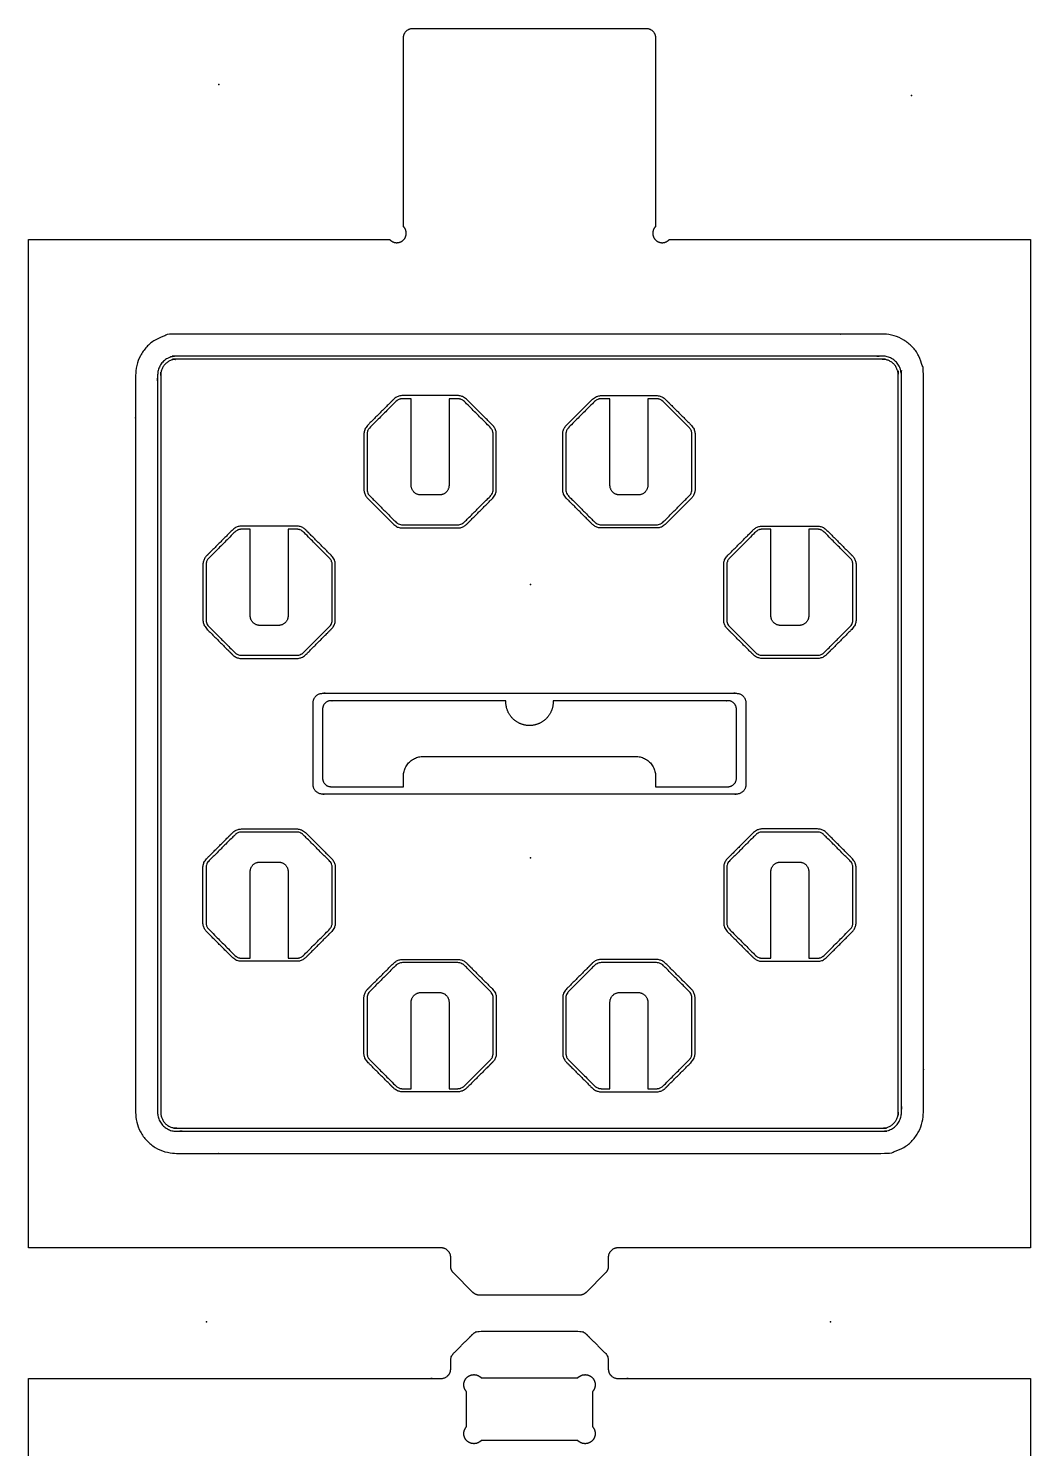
# Model space of a CAD drawing. Header units: millimetres. Extents: x 4 to 473, y -2 to 233.
# Drawn here: x 4.2 to 66.2, y 140.9 to 228.8 of the extents above; entities that cross this region are included whole.
import ezdxf

# ---------------------------------------------------------------- set-up
doc = ezdxf.new("R2010")
doc.units = ezdxf.units.MM
doc.header["$MEASUREMENT"] = 0
for name, color, linetype, true_color in [('Pilot Holes', 6, 'Continuous', 0xff00ff), ('Pocket 12mm', 176, 'Continuous', 0x00007f), ('Pocket 8mm', 254, 'Continuous', 0xbfbfff), ('Pockets 10mm', 160, 'Continuous', 0x3f3fff), ('Profile - inside', 30, 'Continuous', 0xff7f00), ('Profile - outside', 18, 'Continuous', 0x000000)]:
    doc.layers.add(name, color=color, linetype=linetype, true_color=true_color)

msp = doc.modelspace()

# ---------------------------------------------------------------- linework, layer by layer
at = {"layer": 'Pilot Holes'}
for p in [(15.958, 225.305), (58.807, 224.636), (35.235, 194.377), (35.235, 177.451), (15.201, 148.737), (53.811, 148.737)]:
    msp.add_point(p, dxfattribs=at)
at = {"layer": 'Pocket 12mm'}
for points, weights, knots in [([(33.124, 203.668), (33.124, 201.961), (33.123, 200.253), (33.123, 199.93), (32.895, 199.702), (32.091, 198.898), (31.287, 198.094), (31.059, 197.866), (30.736, 197.866), (29.297, 197.866), (27.858, 197.866), (27.589, 197.866), (27.321, 197.866), (26.997, 197.866), (26.769, 198.095), (25.965, 198.898), (25.162, 199.702), (24.933, 199.931), (24.933, 200.254), (24.934, 201.961), (24.934, 203.669), (24.934, 203.992), (25.162, 204.221), (25.966, 205.024), (26.77, 205.828), (26.998, 206.056), (27.321, 206.056), (27.59, 206.056), (27.859, 206.056), (29.298, 206.056), (30.736, 206.056), (31.06, 206.056), (31.288, 205.827), (32.092, 205.024), (32.895, 204.22), (33.124, 203.992), (33.124, 203.668)], [1, 1, 1, 0.923879532511, 1, 1, 1, 0.923879532511, 1, 1, 1, 1, 1, 0.923879532512, 1, 1, 1, 0.923879532511, 1, 1, 1, 0.92387955066, 0.999999963703, 0.999999963703, 0.999999963703, 0.923879498977, 0.999999963703, 0.999999963703, 0.999999963703, 0.999999963703, 0.999999963703, 0.923879498977, 0.999999963703, 0.999999963703, 0.999999963703, 0.923879517126, 0.999999927406], [12.656854, 12.656854, 12.656854, 30.171573, 30.171573, 31.171573, 31.171573, 42.828427, 42.828427, 43.828427, 43.828427, 58.585787, 58.585787, 61.343146, 61.343146, 62.343146, 62.343146, 74, 74, 75, 75, 92.514719, 92.514719, 93.514719, 93.514719, 105.171573, 105.171573, 106.171573, 106.171573, 108.928932, 108.928932, 123.686292, 123.686292, 124.686292, 124.686292, 136.343146, 136.343146, 137.343146, 137.343146, 137.343146]), ([(37.23, 203.668), (37.23, 201.961), (37.23, 200.253), (37.23, 199.93), (37.459, 199.702), (38.263, 198.898), (39.066, 198.094), (39.295, 197.866), (39.618, 197.866), (41.057, 197.866), (42.495, 197.866), (42.764, 197.866), (43.033, 197.866), (43.356, 197.866), (43.585, 198.095), (44.388, 198.898), (45.192, 199.702), (45.42, 199.931), (45.42, 200.254), (45.42, 201.961), (45.42, 203.669), (45.42, 203.992), (45.192, 204.221), (44.388, 205.024), (43.584, 205.828), (43.356, 206.056), (43.033, 206.056), (42.764, 206.056), (42.495, 206.056), (41.056, 206.056), (39.617, 206.056), (39.294, 206.056), (39.066, 205.827), (38.262, 205.024), (37.459, 204.22), (37.23, 203.992), (37.23, 203.668)], [1, 1, 1, 0.923879532511, 1, 1, 1, 0.923879532511, 1, 1, 1, 1, 1, 0.923879532512, 1, 1, 1, 0.923879532511, 1, 1, 1, 0.92387955066, 0.999999963703, 0.999999963703, 0.999999963703, 0.923879498977, 0.999999963703, 0.999999963703, 0.999999963703, 0.999999963703, 0.999999963703, 0.923879498977, 0.999999963703, 0.999999963703, 0.999999963703, 0.923879517126, 0.999999927406], [12.656854, 12.656854, 12.656854, 30.171573, 30.171573, 31.171573, 31.171573, 42.828427, 42.828427, 43.828427, 43.828427, 58.585787, 58.585787, 61.343146, 61.343146, 62.343146, 62.343146, 74, 74, 75, 75, 92.514719, 92.514719, 93.514719, 93.514719, 105.171573, 105.171573, 106.171573, 106.171573, 108.928932, 108.928932, 123.686292, 123.686292, 124.686292, 124.686292, 136.343146, 136.343146, 137.343146, 137.343146, 137.343146]), ([(14.972, 195.593), (14.972, 195.916), (15.2, 196.145), (16.004, 196.948), (16.808, 197.752), (17.036, 197.98), (17.359, 197.98), (18.798, 197.98), (20.237, 197.98), (20.506, 197.98), (20.774, 197.98), (21.098, 197.98), (21.326, 197.752), (22.13, 196.948), (22.933, 196.144), (23.162, 195.916), (23.162, 195.593), (23.162, 193.885), (23.161, 192.177), (23.161, 191.854), (22.933, 191.626), (22.129, 190.822), (21.325, 190.018), (21.097, 189.79), (20.774, 189.79), (20.505, 189.79), (20.236, 189.79), (18.797, 189.79), (17.359, 189.79), (17.035, 189.79), (16.807, 190.019), (16.003, 190.822), (15.2, 191.626), (14.971, 191.855), (14.971, 192.178), (14.972, 193.885), (14.972, 195.593)], [0.999999927406, 0.923879517126, 0.999999963703, 0.999999963703, 0.999999963703, 0.923879498977, 0.999999963703, 0.999999963703, 0.999999963703, 0.999999963703, 0.999999963703, 0.923879498977, 0.999999963703, 0.999999963703, 0.999999963703, 0.92387955066, 1, 1, 1, 0.923879532511, 1, 1, 1, 0.923879532512, 1, 1, 1, 1, 1, 0.923879532511, 1, 1, 1, 0.923879532511, 1, 1, 1], [-137.343146, -137.343146, -137.343146, -136.343146, -136.343146, -124.686292, -124.686292, -123.686292, -123.686292, -108.928932, -108.928932, -106.171573, -106.171573, -105.171573, -105.171573, -93.514719, -93.514719, -92.514719, -92.514719, -75, -75, -74, -74, -62.343146, -62.343146, -61.343146, -61.343146, -58.585787, -58.585787, -43.828427, -43.828427, -42.828427, -42.828427, -31.171573, -31.171573, -30.171573, -30.171573, -12.656854, -12.656854, -12.656854]), ([(55.382, 195.593), (55.382, 195.916), (55.154, 196.145), (54.35, 196.948), (53.546, 197.752), (53.318, 197.98), (52.995, 197.98), (51.556, 197.98), (50.117, 197.98), (49.848, 197.98), (49.579, 197.98), (49.256, 197.98), (49.028, 197.752), (48.224, 196.948), (47.421, 196.144), (47.192, 195.916), (47.192, 195.593), (47.192, 193.885), (47.192, 192.177), (47.192, 191.854), (47.421, 191.626), (48.225, 190.822), (49.028, 190.018), (49.257, 189.79), (49.58, 189.79), (49.849, 189.79), (50.117, 189.79), (51.556, 189.79), (52.995, 189.79), (53.318, 189.79), (53.547, 190.019), (54.35, 190.822), (55.154, 191.626), (55.382, 191.855), (55.382, 192.178), (55.382, 193.885), (55.382, 195.593)], [0.999999927406, 0.923879517126, 0.999999963703, 0.999999963703, 0.999999963703, 0.923879498977, 0.999999963703, 0.999999963703, 0.999999963703, 0.999999963703, 0.999999963703, 0.923879498977, 0.999999963703, 0.999999963703, 0.999999963703, 0.92387955066, 1, 1, 1, 0.923879532511, 1, 1, 1, 0.923879532512, 1, 1, 1, 1, 1, 0.923879532511, 1, 1, 1, 0.923879532511, 1, 1, 1], [-137.343146, -137.343146, -137.343146, -136.343146, -136.343146, -124.686292, -124.686292, -123.686292, -123.686292, -108.928932, -108.928932, -106.171573, -106.171573, -105.171573, -105.171573, -93.514719, -93.514719, -92.514719, -92.514719, -75, -75, -74, -74, -62.343146, -62.343146, -61.343146, -61.343146, -58.585787, -58.585787, -43.828427, -43.828427, -42.828427, -42.828427, -31.171573, -31.171573, -30.171573, -30.171573, -12.656854, -12.656854, -12.656854]), ([(14.972, 173.437), (14.972, 173.114), (15.2, 172.885), (16.004, 172.081), (16.808, 171.278), (17.036, 171.049), (17.359, 171.049), (18.798, 171.05), (20.237, 171.05), (20.506, 171.05), (20.774, 171.05), (21.098, 171.05), (21.326, 171.278), (22.13, 172.082), (22.933, 172.886), (23.162, 173.114), (23.162, 173.437), (23.162, 175.145), (23.161, 176.852), (23.161, 177.176), (22.933, 177.404), (22.129, 178.208), (21.325, 179.011), (21.097, 179.24), (20.774, 179.24), (20.505, 179.24), (20.236, 179.24), (18.797, 179.24), (17.359, 179.239), (17.035, 179.239), (16.807, 179.011), (16.003, 178.207), (15.2, 177.404), (14.971, 177.175), (14.971, 176.852), (14.972, 175.144), (14.972, 173.437)], [0.999999927406, 0.923879517126, 0.999999963703, 0.999999963703, 0.999999963703, 0.923879498977, 0.999999963703, 0.999999963703, 0.999999963703, 0.999999963703, 0.999999963703, 0.923879498977, 0.999999963703, 0.999999963703, 0.999999963703, 0.92387955066, 1, 1, 1, 0.923879532511, 1, 1, 1, 0.923879532512, 1, 1, 1, 1, 1, 0.923879532511, 1, 1, 1, 0.923879532511, 1, 1, 1], [-137.343146, -137.343146, -137.343146, -136.343146, -136.343146, -124.686292, -124.686292, -123.686292, -123.686292, -108.928932, -108.928932, -106.171573, -106.171573, -105.171573, -105.171573, -93.514719, -93.514719, -92.514719, -92.514719, -75, -75, -74, -74, -62.343146, -62.343146, -61.343146, -61.343146, -58.585787, -58.585787, -43.828427, -43.828427, -42.828427, -42.828427, -31.171573, -31.171573, -30.171573, -30.171573, -12.656854, -12.656854, -12.656854]), ([(55.382, 173.437), (55.382, 173.114), (55.154, 172.885), (54.35, 172.081), (53.546, 171.278), (53.318, 171.049), (52.995, 171.049), (51.556, 171.05), (50.117, 171.05), (49.848, 171.05), (49.579, 171.05), (49.256, 171.05), (49.028, 171.278), (48.224, 172.082), (47.421, 172.886), (47.192, 173.114), (47.192, 173.437), (47.192, 175.145), (47.192, 176.852), (47.192, 177.176), (47.421, 177.404), (48.225, 178.208), (49.028, 179.011), (49.257, 179.24), (49.58, 179.24), (49.849, 179.24), (50.117, 179.24), (51.556, 179.24), (52.995, 179.239), (53.318, 179.239), (53.547, 179.011), (54.35, 178.207), (55.154, 177.404), (55.382, 177.175), (55.382, 176.852), (55.382, 175.144), (55.382, 173.437)], [0.999999927406, 0.923879517126, 0.999999963703, 0.999999963703, 0.999999963703, 0.923879498977, 0.999999963703, 0.999999963703, 0.999999963703, 0.999999963703, 0.999999963703, 0.923879498977, 0.999999963703, 0.999999963703, 0.999999963703, 0.92387955066, 1, 1, 1, 0.923879532511, 1, 1, 1, 0.923879532512, 1, 1, 1, 1, 1, 0.923879532511, 1, 1, 1, 0.923879532511, 1, 1, 1], [-137.343146, -137.343146, -137.343146, -136.343146, -136.343146, -124.686292, -124.686292, -123.686292, -123.686292, -108.928932, -108.928932, -106.171573, -106.171573, -105.171573, -105.171573, -93.514719, -93.514719, -92.514719, -92.514719, -75, -75, -74, -74, -62.343146, -62.343146, -61.343146, -61.343146, -58.585787, -58.585787, -43.828427, -43.828427, -42.828427, -42.828427, -31.171573, -31.171573, -30.171573, -30.171573, -12.656854, -12.656854, -12.656854]), ([(33.124, 165.361), (33.124, 167.069), (33.123, 168.777), (33.123, 169.1), (32.895, 169.328), (32.091, 170.132), (31.287, 170.935), (31.059, 171.164), (30.736, 171.164), (29.297, 171.164), (27.858, 171.164), (27.589, 171.164), (27.321, 171.164), (26.997, 171.164), (26.769, 170.935), (25.965, 170.131), (25.162, 169.328), (24.933, 169.099), (24.933, 168.776), (24.934, 167.068), (24.934, 165.361), (24.934, 165.038), (25.162, 164.809), (25.966, 164.006), (26.77, 163.202), (26.998, 162.974), (27.321, 162.974), (27.59, 162.974), (27.859, 162.974), (29.298, 162.974), (30.736, 162.974), (31.06, 162.974), (31.288, 163.202), (32.092, 164.006), (32.895, 164.81), (33.124, 165.038), (33.124, 165.361)], [1, 1, 1, 0.923879532511, 1, 1, 1, 0.923879532511, 1, 1, 1, 1, 1, 0.923879532512, 1, 1, 1, 0.923879532511, 1, 1, 1, 0.92387955066, 0.999999963703, 0.999999963703, 0.999999963703, 0.923879498977, 0.999999963703, 0.999999963703, 0.999999963703, 0.999999963703, 0.999999963703, 0.923879498977, 0.999999963703, 0.999999963703, 0.999999963703, 0.923879517126, 0.999999927406], [12.656854, 12.656854, 12.656854, 30.171573, 30.171573, 31.171573, 31.171573, 42.828427, 42.828427, 43.828427, 43.828427, 58.585787, 58.585787, 61.343146, 61.343146, 62.343146, 62.343146, 74, 74, 75, 75, 92.514719, 92.514719, 93.514719, 93.514719, 105.171573, 105.171573, 106.171573, 106.171573, 108.928932, 108.928932, 123.686292, 123.686292, 124.686292, 124.686292, 136.343146, 136.343146, 137.343146, 137.343146, 137.343146]), ([(37.23, 165.361), (37.23, 167.069), (37.23, 168.777), (37.23, 169.1), (37.459, 169.328), (38.263, 170.132), (39.066, 170.935), (39.295, 171.164), (39.618, 171.164), (41.057, 171.164), (42.495, 171.164), (42.764, 171.164), (43.033, 171.164), (43.356, 171.164), (43.585, 170.935), (44.388, 170.131), (45.192, 169.328), (45.42, 169.099), (45.42, 168.776), (45.42, 167.068), (45.42, 165.361), (45.42, 165.038), (45.192, 164.809), (44.388, 164.006), (43.584, 163.202), (43.356, 162.974), (43.033, 162.974), (42.764, 162.974), (42.495, 162.974), (41.056, 162.974), (39.617, 162.974), (39.294, 162.974), (39.066, 163.202), (38.262, 164.006), (37.459, 164.81), (37.23, 165.038), (37.23, 165.361)], [1, 1, 1, 0.923879532511, 1, 1, 1, 0.923879532511, 1, 1, 1, 1, 1, 0.923879532512, 1, 1, 1, 0.923879532511, 1, 1, 1, 0.92387955066, 0.999999963703, 0.999999963703, 0.999999963703, 0.923879498977, 0.999999963703, 0.999999963703, 0.999999963703, 0.999999963703, 0.999999963703, 0.923879498977, 0.999999963703, 0.999999963703, 0.999999963703, 0.923879517126, 0.999999927406], [12.656854, 12.656854, 12.656854, 30.171573, 30.171573, 31.171573, 31.171573, 42.828427, 42.828427, 43.828427, 43.828427, 58.585787, 58.585787, 61.343146, 61.343146, 62.343146, 62.343146, 74, 74, 75, 75, 92.514719, 92.514719, 93.514719, 93.514719, 105.171573, 105.171573, 106.171573, 106.171573, 108.928932, 108.928932, 123.686292, 123.686292, 124.686292, 124.686292, 136.343146, 136.343146, 137.343146, 137.343146, 137.343146])]:
    msp.add_rational_spline(points, weights, degree=2, knots=knots, dxfattribs=at)
at = {"layer": 'Pocket 8mm'}
for points in [[(10.802, 161.7), (10.802, 184.515), (10.802, 207.33), (10.802, 209.865), (13.337, 209.865), (35.177, 209.865), (57.017, 209.865), (59.552, 209.865), (59.552, 207.33), (59.552, 184.515), (59.552, 161.7), (59.552, 159.165), (57.017, 159.165), (35.177, 159.165), (13.337, 159.165), (10.802, 159.165), (10.802, 161.7)], [(12.362, 161.7), (12.362, 184.515), (12.362, 207.33), (12.362, 208.305), (13.337, 208.305), (35.177, 208.305), (57.017, 208.305), (57.992, 208.305), (57.992, 207.33), (57.992, 184.515), (57.992, 161.7), (57.992, 160.725), (57.017, 160.725), (35.177, 160.725), (13.337, 160.725), (12.362, 160.725), (12.362, 161.7)]]:
    msp.add_rational_spline(points, [1, 1, 1, 0.707106781187, 1, 1, 1, 0.707106781187, 1, 1, 1, 0.707106781187, 1, 1, 1, 0.707106781187, 1], degree=2, knots=[-643, -643, -643, -409, -409, -399.575222, -399.575222, -175.575222, -175.575222, -166.150444, -166.150444, 67.849556, 67.849556, 77.274334, 77.274334, 301.274334, 301.274334, 310.699112, 310.699112, 310.699112], dxfattribs=at)
at = {"layer": 'Pockets 10mm'}
msp.add_rational_spline([(48.565, 187.05), (48.565, 187.635), (47.98, 187.635), (35.177, 187.635), (22.374, 187.635), (21.789, 187.635), (21.789, 187.05), (21.789, 184.515), (21.789, 181.98), (21.789, 181.395), (22.374, 181.395), (35.177, 181.395), (47.98, 181.395), (48.565, 181.395), (48.565, 181.98), (48.565, 184.515), (48.565, 187.05)], [1, 0.707106781187, 1, 1, 1, 0.707106781207, 1, 1, 1, 0.707106781166, 1, 1, 1, 0.707106781166, 1, 1, 1], degree=2, knots=[-497.332208, -497.332208, -497.332208, -492.619819, -492.619819, -360.615502, -360.615502, -355.903113, -355.903113, -329.903113, -329.903113, -325.190724, -325.190724, -193.878691, -193.878691, -189.166302, -189.166302, -163.166302, -163.166302, -163.166302], dxfattribs=at)
at = {"layer": 'Profile - inside'}
for points, weights, knots in [([(12.167, 161.7), (12.167, 184.515), (12.167, 207.33), (12.167, 208.5), (13.337, 208.5), (35.177, 208.5), (57.017, 208.5), (58.187, 208.5), (58.187, 207.33), (58.187, 184.515), (58.187, 161.7), (58.187, 160.53), (57.017, 160.53), (35.177, 160.53), (13.337, 160.53), (12.167, 160.53), (12.167, 161.7)], [1, 1, 1, 0.707106781187, 1, 1, 1, 0.707106781187, 1, 1, 1, 0.707106781187, 1, 1, 1, 0.707106781187, 1], [-643, -643, -643, -409, -409, -399.575222, -399.575222, -175.575222, -175.575222, -166.150444, -166.150444, 67.849556, 67.849556, 77.274334, 77.274334, 301.274334, 301.274334, 310.699112, 310.699112, 310.699112]), ([(31.287, 144.416), (31.11, 144.599), (31.113, 144.854), (31.116, 145.118), (31.307, 145.3), (31.499, 145.482), (31.763, 145.471), (32.016, 145.461), (32.191, 145.276)], [1.00036180692, 0.928666211339, 1.00556392859, 0.925974089644, 1.00556392859, 0.925974089644, 1.00556392859, 0.928860750886, 1], [391.718951, 391.718951, 391.718951, 394.040902, 394.040902, 396.444143, 396.444143, 398.847383, 398.847383, 401.16346, 401.16346, 401.16346]), ([(38.163, 145.276), (38.337, 145.461), (38.591, 145.471), (38.855, 145.482), (39.047, 145.3), (39.238, 145.118), (39.241, 144.854), (39.243, 144.599), (39.067, 144.416)], [1, 0.928860750886, 1.00556392859, 0.925974089644, 1.00556392859, 0.925974089644, 1.00556392859, 0.928666211339, 1.00036180692], [431.791965, 431.791965, 431.791965, 434.108042, 434.108042, 436.511282, 436.511282, 438.914523, 438.914523, 441.236474, 441.236474, 441.236474]), ([(32.191, 141.396), (32.016, 141.211), (31.763, 141.201), (31.499, 141.19), (31.307, 141.372), (31.116, 141.554), (31.113, 141.818), (31.11, 142.072), (31.287, 142.256)], [1, 0.928860750885, 1.00556392859, 0.925974089644, 1.00556392859, 0.925974089644, 1.00556392859, 0.928666211339, 1.00036180692], [371.199226, 371.199226, 371.199226, 373.515303, 373.515303, 375.918543, 375.918543, 378.321784, 378.321784, 380.643735, 380.643735, 380.643735]), ([(39.067, 142.256), (39.243, 142.072), (39.241, 141.818), (39.238, 141.554), (39.047, 141.372), (38.855, 141.19), (38.591, 141.201), (38.337, 141.211), (38.163, 141.396)], [1.00036180692, 0.928666211339, 1.00556392859, 0.925974089644, 1.00556392859, 0.925974089644, 1.00556392859, 0.92886078746, 0.999999932156], [452.31169, 452.31169, 452.31169, 454.633641, 454.633641, 457.036882, 457.036882, 459.440122, 459.440122, 461.756198, 461.756198, 461.756198])]:
    msp.add_rational_spline(points, weights, degree=2, knots=knots, dxfattribs=at)
for points in [[(32.191, 145.276), (35.177, 145.276), (38.163, 145.276)], [(31.287, 142.256), (31.287, 143.336), (31.287, 144.416)], [(39.067, 144.416), (39.067, 143.336), (39.067, 142.256)], [(38.163, 141.396), (35.177, 141.396), (32.191, 141.396)]]:
    msp.add_open_spline(points, degree=2, dxfattribs=at)
at = {"layer": 'Profile - outside'}
for p, q in [((27.962, 228.78), (42.392, 228.78)), ((27.377, 216.52), (27.377, 228.195)), ((4.172, 215.715), (26.529, 215.715)), ((4.172, 153.315), (4.172, 215.715)), ((43.825, 215.715), (66.182, 215.715)), ((66.182, 215.715), (66.182, 153.315)), ((66.182, 153.315), (40.637, 153.315)), ((30.302, 152.178), (30.302, 152.73)), ((40.052, 152.73), (40.052, 152.178)), ((31.677, 150.561), (30.473, 151.765)), ((39.881, 151.765), (38.677, 150.561)), ((38.263, 150.39), (32.09, 150.39))]:
    msp.add_line(p, q, dxfattribs=at)
for points, weights in [([(27.377, 228.195), (27.377, 228.78), (27.962, 228.78)], [1, 0.707106781187, 1]), ([(42.392, 228.78), (42.977, 228.78), (42.977, 228.195)], [1, 0.707106781187, 1]), ([(30.302, 152.73), (30.302, 153.315), (29.717, 153.315)], [1, 0.707106781187, 1]), ([(40.637, 153.315), (40.052, 153.315), (40.052, 152.73)], [1, 0.707106781187, 1]), ([(30.473, 151.765), (30.302, 151.936), (30.302, 152.178)], [1, 0.923879532511, 1]), ([(40.052, 152.178), (40.052, 151.936), (39.881, 151.765)], [1, 0.923879532511, 1]), ([(32.09, 150.39), (31.848, 150.39), (31.677, 150.561)], [1, 0.923879532511, 1]), ([(38.677, 150.561), (38.506, 150.39), (38.263, 150.39)], [1, 0.923879532511, 1])]:
    msp.add_rational_spline(points, weights, degree=2, dxfattribs=at)
for points in [[(42.977, 228.195), (42.977, 222.358), (42.977, 216.52)], [(42.977, 181.854), (45.215, 181.853), (47.453, 181.853)], [(29.717, 153.315), (16.944, 153.315), (4.172, 153.315)], [(4.172, 75.037), (4.172, 110.137), (4.172, 145.237)], [(66.182, 145.237), (66.182, 110.137), (66.182, 75.037)]]:
    msp.add_open_spline(points, degree=2, dxfattribs=at)
for points, weights, knots in [([(26.529, 215.715), (26.694, 215.53), (26.941, 215.52), (27.189, 215.51), (27.369, 215.68), (27.548, 215.851), (27.551, 216.098), (27.553, 216.346), (27.377, 216.52)], [1, 0.920850542982, 1, 0.920850542982, 1, 0.920850542982, 1, 0.920850542982, 1], [3632.31349, 3632.31349, 3632.31349, 3634.716731, 3634.716731, 3637.119971, 3637.119971, 3639.523212, 3639.523212, 3641.926452, 3641.926452, 3641.926452]), ([(42.977, 216.52), (42.801, 216.346), (42.803, 216.098), (42.806, 215.851), (42.985, 215.68), (43.165, 215.51), (43.412, 215.52), (43.66, 215.53), (43.825, 215.715)], [1, 0.920850542982, 1, 0.920850542982, 1, 0.920850542982, 1, 0.920850542982, 1], [3845.090332, 3845.090332, 3845.090332, 3847.493573, 3847.493573, 3849.896813, 3849.896813, 3852.300054, 3852.300054, 3854.703294, 3854.703294, 3854.703294]), ([(27.859, 205.862), (27.59, 205.862), (27.321, 205.862), (27.079, 205.862), (26.907, 205.691), (26.103, 204.887), (25.3, 204.084), (25.128, 203.913), (25.128, 203.67), (25.128, 201.963), (25.127, 200.255), (25.127, 200.013), (25.298, 199.841), (26.102, 199.037), (26.905, 198.233), (27.076, 198.062), (27.319, 198.062), (29.026, 198.061), (30.734, 198.061), (30.976, 198.061), (31.148, 198.232), (31.952, 199.035), (32.756, 199.839), (32.927, 200.01), (32.927, 200.252), (32.928, 201.96), (32.928, 203.668), (32.928, 203.91), (32.757, 204.082), (31.953, 204.885), (31.15, 205.689), (30.979, 205.861), (30.736, 205.861), (30.468, 205.861), (30.199, 205.861)], [1, 1, 1, 0.923879532511, 1, 1, 1, 0.923879532511, 1, 1, 1, 0.923879532511, 1, 1, 1, 0.923879532512, 1, 1, 1, 0.923879532512, 1, 1, 1, 0.923879532511, 1, 1, 1, 0.923879532511, 1, 1, 1, 0.923879532511, 1, 1, 1], [141.797915, 141.797915, 141.797915, 142.797915, 142.797915, 143.797915, 143.797915, 144.797915, 144.797915, 145.797915, 145.797915, 146.797915, 146.797915, 147.797915, 147.797915, 148.797915, 148.797915, 149.797915, 149.797915, 167.312634, 167.312634, 168.312634, 168.312634, 169.312634, 169.312634, 170.312634, 170.312634, 171.312634, 171.312634, 172.312634, 172.312634, 173.312634, 173.312634, 174.312634, 174.312634, 175.312634, 175.312634, 175.312634]), ([(30.199, 205.861), (30.198, 203.18), (30.197, 200.498), (30.197, 199.913), (29.612, 199.914), (29.027, 199.914), (28.442, 199.914), (27.857, 199.914), (27.857, 200.499), (27.858, 203.18), (27.859, 205.862)], [1, 1, 1, 0.707106781187, 1, 1, 1, 0.707106781187, 1, 1, 1], [71.37313, 71.37313, 71.37313, 98.873134, 98.873134, 103.585523, 103.585523, 109.585523, 109.585523, 114.297912, 114.297912, 141.797915, 141.797915, 141.797915]), ([(40.155, 205.861), (39.886, 205.861), (39.617, 205.861), (39.375, 205.861), (39.204, 205.689), (38.4, 204.885), (37.597, 204.082), (37.426, 203.91), (37.426, 203.668), (37.426, 201.96), (37.427, 200.252), (37.427, 200.01), (37.598, 199.839), (38.402, 199.035), (39.206, 198.232), (39.377, 198.061), (39.62, 198.061), (41.327, 198.061), (43.035, 198.062), (43.277, 198.062), (43.449, 198.233), (44.252, 199.037), (45.055, 199.841), (45.227, 200.013), (45.227, 200.255), (45.226, 201.963), (45.226, 203.67), (45.226, 203.913), (45.054, 204.084), (44.25, 204.887), (43.446, 205.691), (43.275, 205.862), (43.033, 205.862), (42.764, 205.862), (42.495, 205.862)], [1, 1, 1, 0.923879532511, 1, 1, 1, 0.923879532511, 1, 1, 1, 0.923879532511, 1, 1, 1, 0.923879532512, 1, 1, 1, 0.923879532512, 1, 1, 1, 0.923879532511, 1, 1, 1, 0.923879532511, 1, 1, 1, 0.923879532511, 1, 1, 1], [32.566374, 32.566374, 32.566374, 33.566374, 33.566374, 34.566374, 34.566374, 35.566374, 35.566374, 36.566374, 36.566374, 37.566374, 37.566374, 38.566374, 38.566374, 39.566374, 39.566374, 40.566374, 40.566374, 58.081093, 58.081093, 59.081093, 59.081093, 60.081093, 60.081093, 61.081093, 61.081093, 62.081093, 62.081093, 63.081093, 63.081093, 64.081093, 64.081093, 65.081093, 65.081093, 66.081093, 66.081093, 66.081093]), ([(42.495, 205.862), (42.496, 203.18), (42.497, 200.499), (42.497, 199.914), (41.912, 199.914), (41.327, 199.914), (40.742, 199.914), (40.157, 199.913), (40.157, 200.498), (40.156, 203.18), (40.155, 205.861)], [1, 1, 1, 0.707106781187, 1, 1, 1, 0.707106781187, 1, 1, 1], [66.081093, 66.081093, 66.081093, 93.581097, 93.581097, 98.293486, 98.293486, 104.293486, 104.293486, 109.005875, 109.005875, 136.505879, 136.505879, 136.505879]), ([(17.897, 197.785), (17.628, 197.785), (17.359, 197.785), (17.117, 197.785), (16.945, 197.614), (16.142, 196.81), (15.338, 196.006), (15.167, 195.835), (15.167, 195.592), (15.167, 193.885), (15.168, 192.177), (15.168, 191.935), (15.339, 191.763), (16.143, 190.96), (16.947, 190.156), (17.118, 189.985), (17.36, 189.985), (19.068, 189.985), (20.776, 189.986), (21.018, 189.986), (21.189, 190.157), (21.993, 190.961), (22.797, 191.765), (22.968, 191.936), (22.968, 192.178), (22.967, 193.886), (22.967, 195.594), (22.967, 195.836), (22.796, 196.007), (21.992, 196.811), (21.188, 197.614), (21.017, 197.786), (20.774, 197.786), (20.506, 197.786), (20.237, 197.786)], [1, 1, 1, 0.923879532511, 1, 1, 1, 0.923879532511, 1, 1, 1, 0.923879532511, 1, 1, 1, 0.923879532512, 1, 1, 1, 0.923879532512, 1, 1, 1, 0.923879532511, 1, 1, 1, 0.923879532511, 1, 1, 1, 0.923879532511, 1, 1, 1], [-175.312634, -175.312634, -175.312634, -174.312634, -174.312634, -173.312634, -173.312634, -172.312634, -172.312634, -171.312634, -171.312634, -170.312634, -170.312634, -169.312634, -169.312634, -168.312634, -168.312634, -167.312634, -167.312634, -149.797915, -149.797915, -148.797915, -148.797915, -147.797915, -147.797915, -146.797915, -146.797915, -145.797915, -145.797915, -144.797915, -144.797915, -143.797915, -143.797915, -142.797915, -142.797915, -141.797915, -141.797915, -141.797915]), ([(20.237, 197.786), (20.237, 195.104), (20.238, 192.423), (20.238, 191.838), (19.653, 191.838), (19.068, 191.838), (18.483, 191.838), (17.898, 191.838), (17.898, 192.423), (17.897, 195.104), (17.897, 197.785)], [1, 1, 1, 0.707106781187, 1, 1, 1, 0.707106781187, 1, 1, 1], [-141.797915, -141.797915, -141.797915, -114.297912, -114.297912, -109.585523, -109.585523, -103.585523, -103.585523, -98.873134, -98.873134, -71.37313, -71.37313, -71.37313]), ([(50.117, 197.786), (49.848, 197.786), (49.579, 197.786), (49.337, 197.786), (49.166, 197.614), (48.362, 196.811), (47.558, 196.007), (47.387, 195.836), (47.387, 195.594), (47.386, 193.886), (47.386, 192.178), (47.386, 191.936), (47.557, 191.765), (48.361, 190.961), (49.164, 190.157), (49.336, 189.986), (49.578, 189.986), (51.286, 189.985), (52.993, 189.985), (53.236, 189.985), (53.407, 190.156), (54.211, 190.96), (55.015, 191.763), (55.186, 191.935), (55.186, 192.177), (55.186, 193.885), (55.187, 195.592), (55.187, 195.835), (55.015, 196.006), (54.212, 196.81), (53.408, 197.614), (53.237, 197.785), (52.995, 197.785), (52.726, 197.785), (52.457, 197.785)], [1, 1, 1, 0.923879532511, 1, 1, 1, 0.923879532511, 1, 1, 1, 0.923879532511, 1, 1, 1, 0.923879532512, 1, 1, 1, 0.923879532512, 1, 1, 1, 0.923879532511, 1, 1, 1, 0.923879532511, 1, 1, 1, 0.923879532511, 1, 1, 1], [349.676924, 349.676924, 349.676924, 350.676924, 350.676924, 351.676924, 351.676924, 352.676924, 352.676924, 353.676924, 353.676924, 354.676924, 354.676924, 355.676924, 355.676924, 356.676924, 356.676924, 357.676924, 357.676924, 375.191642, 375.191642, 376.191642, 376.191642, 377.191642, 377.191642, 378.191642, 378.191642, 379.191642, 379.191642, 380.191642, 380.191642, 381.191642, 381.191642, 382.191642, 382.191642, 383.191642, 383.191642, 383.191642]), ([(52.457, 197.785), (52.457, 195.104), (52.456, 192.423), (52.456, 191.838), (51.871, 191.838), (51.286, 191.838), (50.701, 191.838), (50.116, 191.838), (50.116, 192.423), (50.117, 195.104), (50.117, 197.786)], [1, 1, 1, 0.707106781187, 1, 1, 1, 0.707106781187, 1, 1, 1], [279.252138, 279.252138, 279.252138, 306.752142, 306.752142, 311.464531, 311.464531, 317.464531, 317.464531, 322.17692, 322.17692, 349.676924, 349.676924, 349.676924]), ([(33.717, 187.178), (28.309, 187.178), (22.901, 187.177), (22.374, 187.178), (22.374, 186.65), (22.374, 184.515), (22.374, 182.379), (22.375, 181.854), (22.9, 181.854), (25.139, 181.854), (27.377, 181.854)], [0.99938306673, 0.99938306673, 0.99938306673, 0.706670543488, 0.99938306673, 0.99938306673, 0.99938306673, 0.707415573376, 1, 1, 1], [-226.602262, -226.602262, -226.602262, -171.139244, -171.139244, -166.426855, -166.426855, -144.525488, -144.525488, -139.813099, -139.813099, -116.857089, -116.857089, -116.857089]), ([(36.638, 187.178), (36.67, 186.551), (36.238, 186.095), (35.805, 185.64), (35.177, 185.64), (34.549, 185.64), (34.117, 186.095), (33.684, 186.55), (33.717, 187.178)], [0.99938306673, 0.91831295011, 0.99938306673, 0.91831295011, 0.99938306673, 0.91831295011, 0.99938306673, 0.91831295011, 0.99938306673], [-250.93613, -250.93613, -250.93613, -244.852663, -244.852663, -238.769196, -238.769196, -232.685729, -232.685729, -226.602262, -226.602262, -226.602262]), ([(47.453, 181.853), (47.98, 181.852), (47.98, 182.379), (47.98, 184.514), (47.98, 186.649), (47.98, 187.176), (47.453, 187.176), (42.046, 187.177), (36.638, 187.178)], [0.999292443666, 0.706715862036, 0.99938306673, 0.99938306673, 0.99938306673, 0.706670543488, 0.99938306673, 0.99938306673, 0.99938306673], [-337.723569, -337.723569, -337.723569, -333.011181, -333.011181, -311.109814, -311.109814, -306.397425, -306.397425, -250.93613, -250.93613, -250.93613]), ([(27.377, 181.854), (27.377, 182.177), (27.377, 182.499), (27.377, 183.728), (28.605, 183.728), (35.177, 183.728), (41.748, 183.727), (42.977, 183.728), (42.977, 182.499), (42.977, 182.177), (42.977, 181.854)], [1, 1, 1, 0.707106781187, 1, 1, 1, 0.707106781187, 1, 1, 1], [-116.857089, -116.857089, -116.857089, -113.542931, -113.542931, -103.637752, -103.637752, -36.175347, -36.175347, -26.270168, -26.270168, -22.956009, -22.956009, -22.956009]), ([(20.237, 171.244), (20.506, 171.244), (20.774, 171.244), (21.017, 171.244), (21.188, 171.415), (21.992, 172.219), (22.796, 173.022), (22.967, 173.194), (22.967, 173.436), (22.967, 175.144), (22.968, 176.851), (22.968, 177.094), (22.797, 177.265), (21.993, 178.069), (21.189, 178.873), (21.018, 179.044), (20.776, 179.044), (19.068, 179.044), (17.36, 179.045), (17.118, 179.045), (16.947, 178.873), (16.143, 178.07), (15.339, 177.266), (15.168, 177.095), (15.168, 176.853), (15.167, 175.145), (15.167, 173.437), (15.167, 173.195), (15.338, 173.024), (16.142, 172.22), (16.945, 171.416), (17.117, 171.245), (17.359, 171.245), (17.628, 171.245), (17.897, 171.244)], [1, 1, 1, 0.923879532511, 1, 1, 1, 0.923879532511, 1, 1, 1, 0.923879532511, 1, 1, 1, 0.923879532512, 1, 1, 1, 0.923879532512, 1, 1, 1, 0.923879532511, 1, 1, 1, 0.923879532511, 1, 1, 1, 0.923879532511, 1, 1, 1], [349.676924, 349.676924, 349.676924, 350.676924, 350.676924, 351.676924, 351.676924, 352.676924, 352.676924, 353.676924, 353.676924, 354.676924, 354.676924, 355.676924, 355.676924, 356.676924, 356.676924, 357.676924, 357.676924, 375.191642, 375.191642, 376.191642, 376.191642, 377.191642, 377.191642, 378.191642, 378.191642, 379.191642, 379.191642, 380.191642, 380.191642, 381.191642, 381.191642, 382.191642, 382.191642, 383.191642, 383.191642, 383.191642]), ([(52.457, 171.244), (52.726, 171.245), (52.995, 171.245), (53.237, 171.245), (53.408, 171.416), (54.212, 172.22), (55.015, 173.024), (55.187, 173.195), (55.187, 173.437), (55.186, 175.145), (55.186, 176.853), (55.186, 177.095), (55.015, 177.266), (54.211, 178.07), (53.407, 178.873), (53.236, 179.045), (52.993, 179.045), (51.286, 179.044), (49.578, 179.044), (49.336, 179.044), (49.164, 178.873), (48.361, 178.069), (47.557, 177.265), (47.386, 177.094), (47.386, 176.851), (47.386, 175.144), (47.387, 173.436), (47.387, 173.194), (47.558, 173.022), (48.362, 172.219), (49.166, 171.415), (49.337, 171.244), (49.579, 171.244), (49.848, 171.244), (50.117, 171.244)], [1, 1, 1, 0.923879532511, 1, 1, 1, 0.923879532511, 1, 1, 1, 0.923879532511, 1, 1, 1, 0.923879532512, 1, 1, 1, 0.923879532512, 1, 1, 1, 0.923879532511, 1, 1, 1, 0.923879532511, 1, 1, 1, 0.923879532511, 1, 1, 1], [-175.312634, -175.312634, -175.312634, -174.312634, -174.312634, -173.312634, -173.312634, -172.312634, -172.312634, -171.312634, -171.312634, -170.312634, -170.312634, -169.312634, -169.312634, -168.312634, -168.312634, -167.312634, -167.312634, -149.797915, -149.797915, -148.797915, -148.797915, -147.797915, -147.797915, -146.797915, -146.797915, -145.797915, -145.797915, -144.797915, -144.797915, -143.797915, -143.797915, -142.797915, -142.797915, -141.797915, -141.797915, -141.797915]), ([(17.897, 171.244), (17.897, 173.926), (17.898, 176.607), (17.898, 177.192), (18.483, 177.192), (19.068, 177.192), (19.653, 177.192), (20.238, 177.192), (20.238, 176.607), (20.237, 173.925), (20.237, 171.244)], [1, 1, 1, 0.707106781187, 1, 1, 1, 0.707106781187, 1, 1, 1], [279.252138, 279.252138, 279.252138, 306.752142, 306.752142, 311.464531, 311.464531, 317.464531, 317.464531, 322.17692, 322.17692, 349.676924, 349.676924, 349.676924]), ([(50.117, 171.244), (50.117, 173.925), (50.116, 176.607), (50.116, 177.192), (50.701, 177.192), (51.286, 177.192), (51.871, 177.192), (52.456, 177.192), (52.456, 176.607), (52.457, 173.926), (52.457, 171.244)], [1, 1, 1, 0.707106781187, 1, 1, 1, 0.707106781187, 1, 1, 1], [-141.797915, -141.797915, -141.797915, -114.297912, -114.297912, -109.585523, -109.585523, -103.585523, -103.585523, -98.873134, -98.873134, -71.37313, -71.37313, -71.37313]), ([(30.199, 163.169), (30.468, 163.169), (30.736, 163.169), (30.979, 163.169), (31.15, 163.34), (31.953, 164.144), (32.757, 164.948), (32.928, 165.12), (32.928, 165.362), (32.928, 167.07), (32.927, 168.777), (32.927, 169.02), (32.756, 169.191), (31.952, 169.994), (31.148, 170.798), (30.976, 170.969), (30.734, 170.969), (29.026, 170.968), (27.319, 170.968), (27.076, 170.968), (26.905, 170.796), (26.102, 169.992), (25.298, 169.189), (25.127, 169.017), (25.127, 168.775), (25.128, 167.067), (25.128, 165.359), (25.128, 165.117), (25.3, 164.946), (26.103, 164.142), (26.907, 163.339), (27.079, 163.168), (27.321, 163.168), (27.59, 163.168), (27.859, 163.168)], [1, 1, 1, 0.923879532511, 1, 1, 1, 0.923879532511, 1, 1, 1, 0.923879532511, 1, 1, 1, 0.923879532512, 1, 1, 1, 0.923879532512, 1, 1, 1, 0.923879532511, 1, 1, 1, 0.923879532511, 1, 1, 1, 0.923879532511, 1, 1, 1], [32.566374, 32.566374, 32.566374, 33.566374, 33.566374, 34.566374, 34.566374, 35.566374, 35.566374, 36.566374, 36.566374, 37.566374, 37.566374, 38.566374, 38.566374, 39.566374, 39.566374, 40.566374, 40.566374, 58.081093, 58.081093, 59.081093, 59.081093, 60.081093, 60.081093, 61.081093, 61.081093, 62.081093, 62.081093, 63.081093, 63.081093, 64.081093, 64.081093, 65.081093, 65.081093, 66.081093, 66.081093, 66.081093]), ([(42.495, 163.168), (42.764, 163.168), (43.033, 163.168), (43.275, 163.168), (43.446, 163.339), (44.25, 164.142), (45.054, 164.946), (45.226, 165.117), (45.226, 165.359), (45.226, 167.067), (45.227, 168.775), (45.227, 169.017), (45.055, 169.189), (44.252, 169.992), (43.449, 170.796), (43.277, 170.968), (43.035, 170.968), (41.327, 170.968), (39.62, 170.969), (39.377, 170.969), (39.206, 170.798), (38.402, 169.994), (37.598, 169.191), (37.427, 169.02), (37.427, 168.777), (37.426, 167.07), (37.426, 165.362), (37.426, 165.12), (37.597, 164.948), (38.4, 164.144), (39.204, 163.34), (39.375, 163.169), (39.617, 163.169), (39.886, 163.169), (40.155, 163.169)], [1, 1, 1, 0.923879532511, 1, 1, 1, 0.923879532511, 1, 1, 1, 0.923879532511, 1, 1, 1, 0.923879532512, 1, 1, 1, 0.923879532512, 1, 1, 1, 0.923879532511, 1, 1, 1, 0.923879532511, 1, 1, 1, 0.923879532511, 1, 1, 1], [141.797915, 141.797915, 141.797915, 142.797915, 142.797915, 143.797915, 143.797915, 144.797915, 144.797915, 145.797915, 145.797915, 146.797915, 146.797915, 147.797915, 147.797915, 148.797915, 148.797915, 149.797915, 149.797915, 167.312634, 167.312634, 168.312634, 168.312634, 169.312634, 169.312634, 170.312634, 170.312634, 171.312634, 171.312634, 172.312634, 172.312634, 173.312634, 173.312634, 174.312634, 174.312634, 175.312634, 175.312634, 175.312634]), ([(27.859, 163.168), (27.858, 165.849), (27.857, 168.53), (27.857, 169.115), (28.442, 169.116), (29.027, 169.116), (29.612, 169.116), (30.197, 169.116), (30.197, 168.531), (30.198, 165.85), (30.199, 163.169)], [1, 1, 1, 0.707106781187, 1, 1, 1, 0.707106781187, 1, 1, 1], [66.081093, 66.081093, 66.081093, 93.581097, 93.581097, 98.293486, 98.293486, 104.293486, 104.293486, 109.005875, 109.005875, 136.505879, 136.505879, 136.505879]), ([(40.155, 163.169), (40.156, 165.85), (40.157, 168.531), (40.157, 169.116), (40.742, 169.116), (41.327, 169.116), (41.912, 169.116), (42.497, 169.115), (42.497, 168.53), (42.496, 165.849), (42.495, 163.168)], [1, 1, 1, 0.707106781187, 1, 1, 1, 0.707106781187, 1, 1, 1], [71.37313, 71.37313, 71.37313, 98.873134, 98.873134, 103.585523, 103.585523, 109.585523, 109.585523, 114.297912, 114.297912, 141.797915, 141.797915, 141.797915]), ([(4.172, 145.237), (16.944, 145.237), (29.717, 145.237), (30.302, 145.237), (30.302, 145.822), (30.302, 146.098), (30.302, 146.374), (30.302, 146.616), (30.473, 146.787), (31.075, 147.389), (31.677, 147.991), (31.848, 148.162), (32.09, 148.162), (35.177, 148.162), (38.263, 148.162), (38.506, 148.162), (38.677, 147.991), (39.279, 147.389), (39.881, 146.787), (40.052, 146.616), (40.052, 146.374), (40.052, 146.098), (40.052, 145.822), (40.052, 145.237), (40.637, 145.237), (53.409, 145.237), (66.182, 145.237)], [1, 1, 1, 0.707106781187, 1, 1, 1, 0.923879532511, 1, 1, 1, 0.923879532511, 1, 1, 1, 0.923879532511, 1, 1, 1, 0.923879532511, 1, 1, 1, 0.707106781187, 1, 1, 1], [-351.09375, -351.09375, -351.09375, -207.8125, -207.8125, -203.100111, -203.100111, -200.271684, -200.271684, -197.91549, -197.91549, -189.187568, -189.187568, -186.831373, -186.831373, -155.174519, -155.174519, -152.818325, -152.818325, -144.090403, -144.090403, -141.734209, -141.734209, -138.905781, -138.905781, -134.193392, -134.193392, 9.087857, 9.087857, 9.087857])]:
    msp.add_rational_spline(points, weights, degree=2, knots=knots, dxfattribs=at)

doc.saveas('drawing.dxf')
